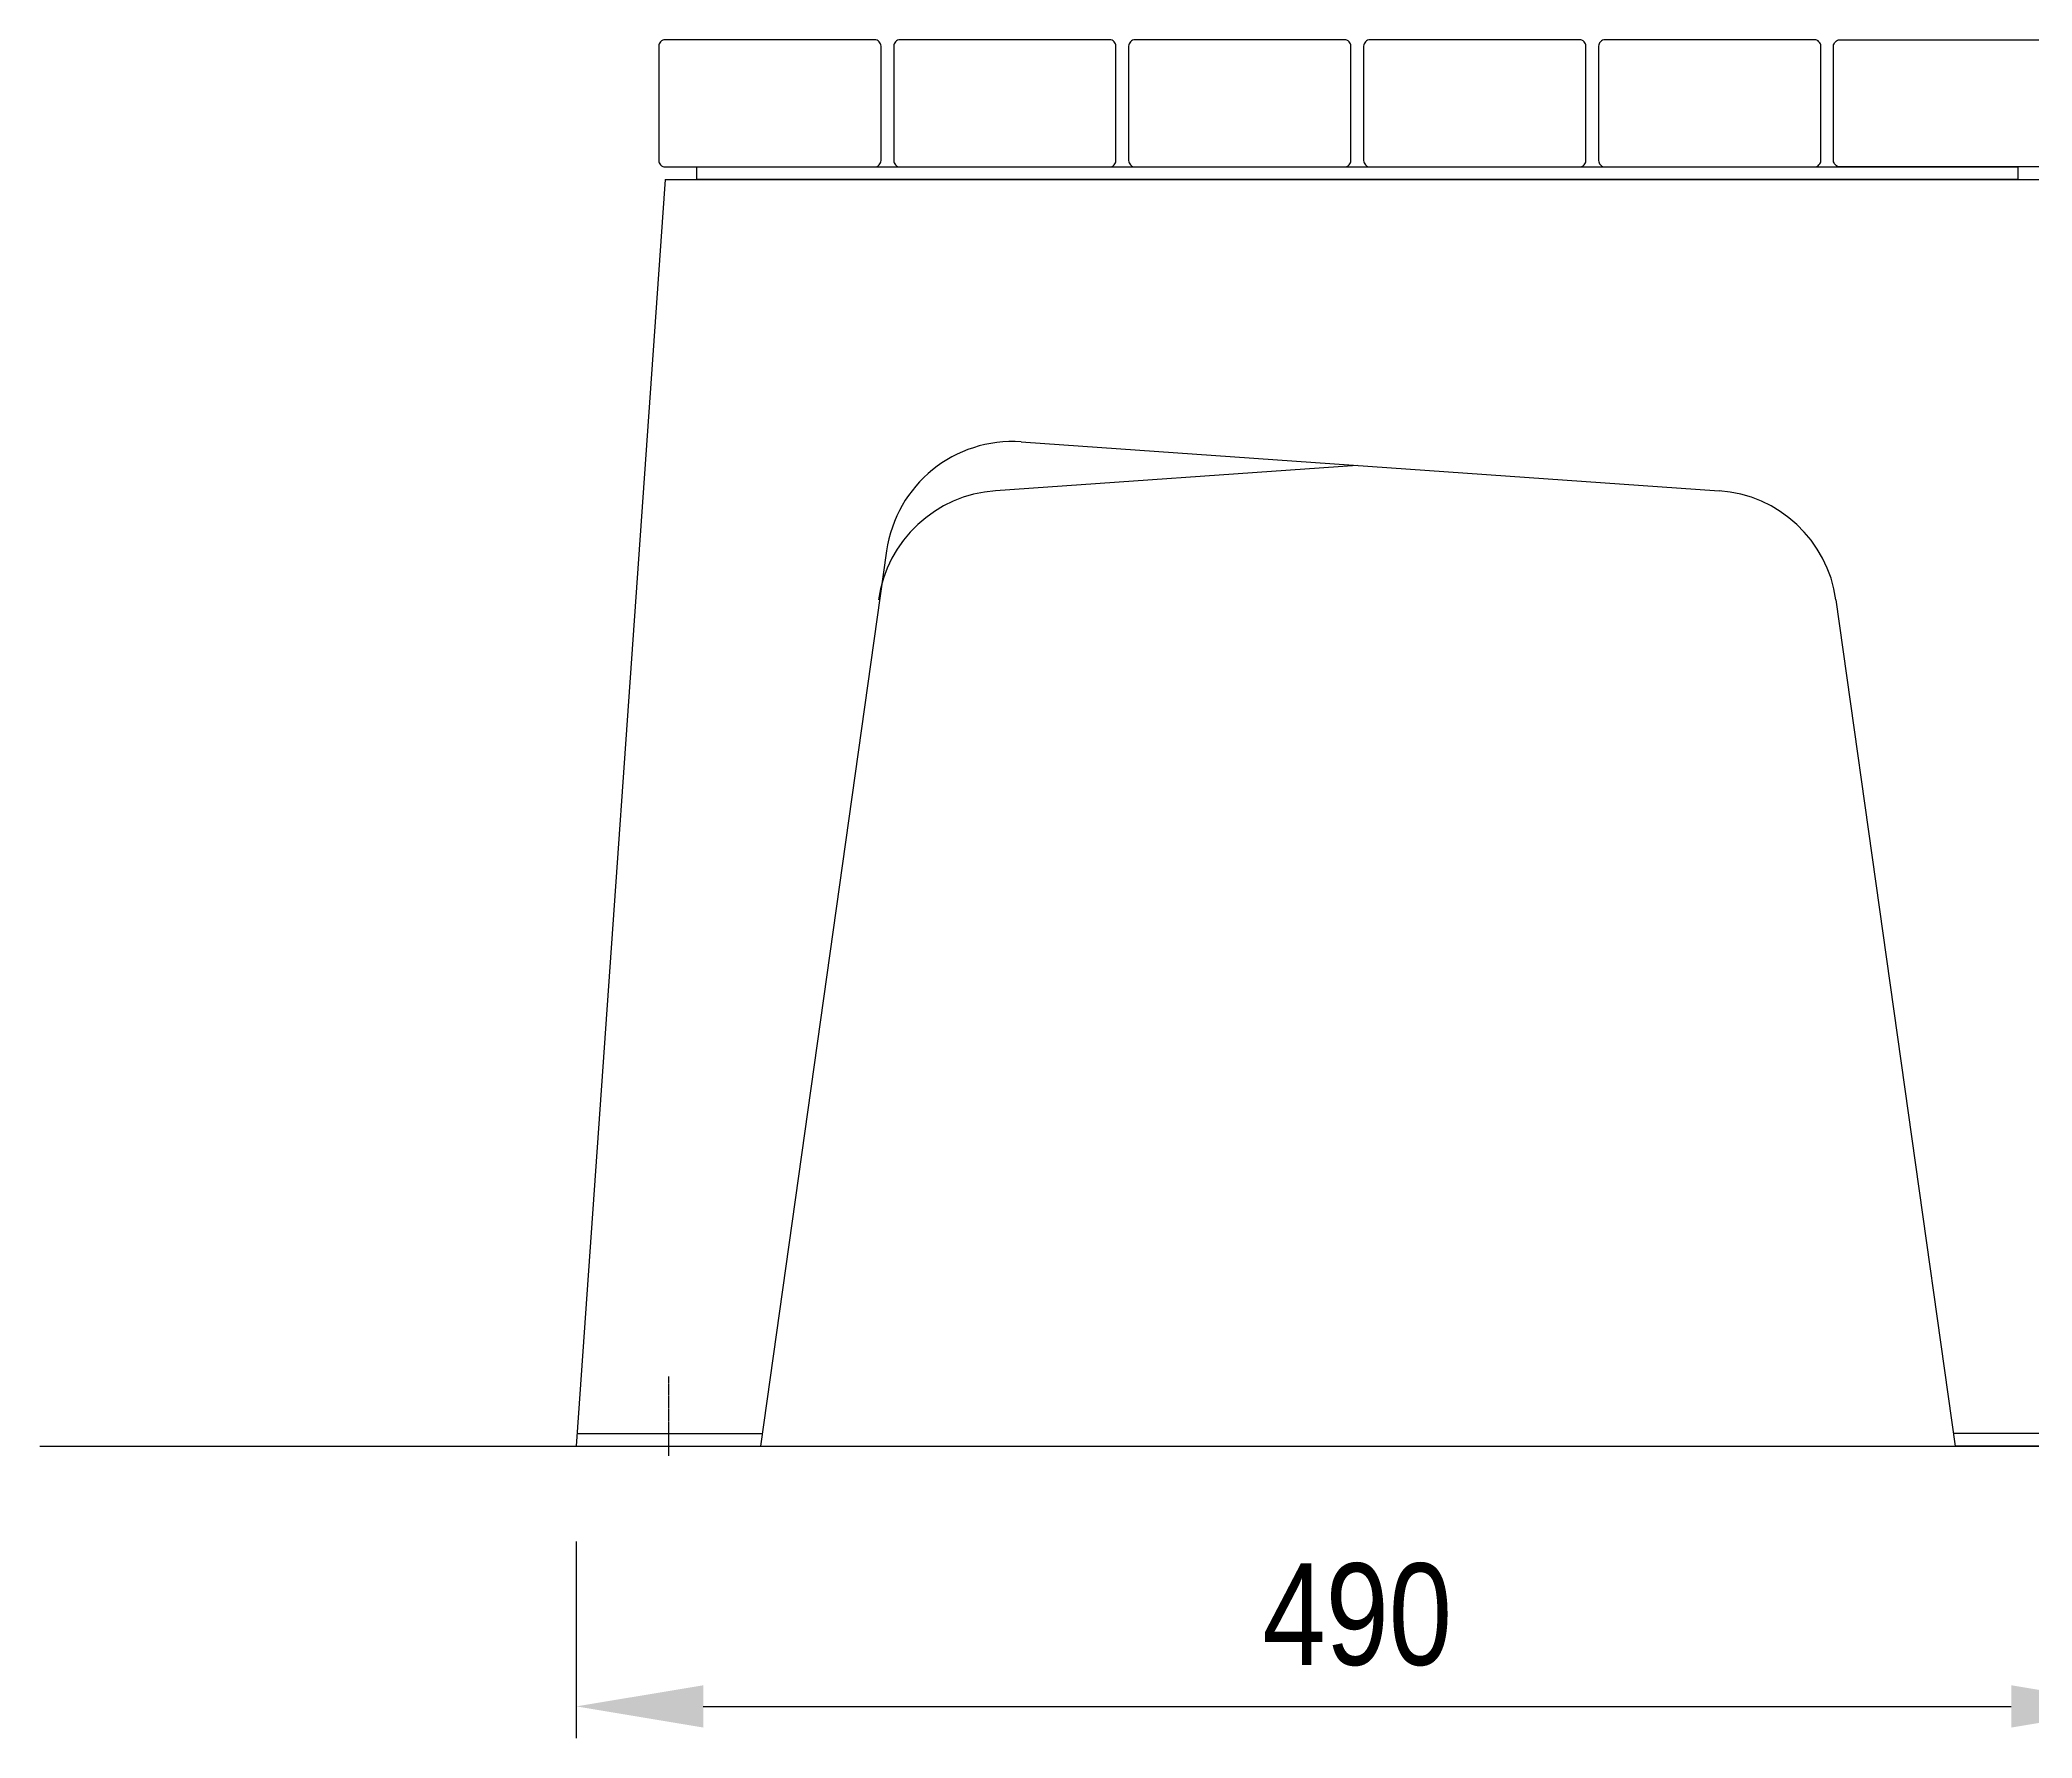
# Model space of a CAD drawing. Header units: millimetres. Extents: x 11004 to 17146, y 3085 to 7285.
# Drawn here: x 11935 to 12563, y 5918 to 6453 of the extents above; entities that cross this region are included whole.
import ezdxf

# ---------------------------------------------------------------- set-up
doc = ezdxf.new("R2010")
doc.units = ezdxf.units.MM
doc.header["$LTSCALE"] = 0.3
doc.linetypes.add('DashDot', pattern=[15, 9, -3, 0, -3])
doc.styles.add('SEACAD_Arial', font='arial.ttf', dxfattribs={"width": 0.8})
doc.dimstyles.new('ISO-25', dxfattribs={"dimtxt": 1.6, "dimasz": 2, "dimexe": 0.5, "dimexo": 1.5, "dimtad": 1, "dimdec": 0, "dimtxsty": 'SEACAD_Arial', "dimcen": 2, "dimadec": 0, "dimazin": 0, "dimtfac": 1, "dimtdec": 0, "dimtmove": 0, "dimatfit": 3, "dimfxl": 1, "dimarcsym": 0})

# ---------------------------------------------------------------- blocks, each defined once
blk = doc.blocks.new('*D138')
at = {"color": 0, "lineweight": -2, "transparency": 16777216}
for p, q in [((12104.41, 5980.45), (12104.41, 5918.5)), ((12596.32, 5980.46), (12596.32, 5918.5)), ((12144.41, 5928.5), (12556.32, 5928.5))]:
    blk.add_line(p, q, dxfattribs=at)
at = {"color": 0, "transparency": 16777216}
for points in [[(12144.41, 5935.16), (12144.41, 5921.83), (12104.41, 5928.5)], [(12556.32, 5935.16), (12556.32, 5921.83), (12596.32, 5928.5)]]:
    blk.add_solid(points, dxfattribs=at)
at = {"layer": 'Defpoints', "color": 0, "transparency": 16777216}
for p in [(12104.41, 6010.45), (12596.32, 6010.46), (12596.32, 5928.5)]:
    blk.add_point(p, dxfattribs=at)
at = {"color": 0, "transparency": 16777216, "insert": (12350.37, 5957.34), "char_height": 32, "attachment_point": 5, "style": 'SEACAD_Arial'}
blk.add_mtext('490', dxfattribs=at)

msp = doc.modelspace()

# ---------------------------------------------------------------- linework, layer by layer
for p, q in [((12132.37, 6409.47), (12104.41, 6010.45)), ((12132.37, 6409.47), (12568.37, 6409.48)), ((12244.54, 6326.83), (12464.32, 6311.43)), ((12244.55, 6326.83), (12464.33, 6311.43)), ((12350.36, 6319.41), (12236.4, 6311.43)), ((12202.14, 6292.5), (12162.46, 6010.45)), ((12501.14, 6277.1), (12538.65, 6010.46)), ((12104.69, 6014.45), (12163.02, 6014.45)), ((12596.04, 6014.46), (12538.09, 6014.46)), ((12104.41, 6010.45), (12162.46, 6010.45)), ((12596.32, 6010.46), (12538.65, 6010.46))]:
    msp.add_line(p, q)
at = {"color": 0, "linetype": 'DashDot', "ltscale": 0.1}
msp.add_line((12133.43, 6032.45), (12133.43, 6007.45), dxfattribs=at)
at = {"color": 7, "linetype": 'Continuous'}
msp.add_line((11935.45, 6010.45), (12887.45, 6010.45), dxfattribs=at)
for points in [[(12132.37, 6413.47), (12198.37, 6413.47, 0.414214), (12200.37, 6415.47), (12200.37, 6451.47, 0.414214), (12198.37, 6453.47), (12132.37, 6453.47, 0.414214), (12130.37, 6451.47), (12130.37, 6415.47, 0.414214)], [(12206.37, 6413.47), (12272.37, 6413.47, 0.414214), (12274.37, 6415.47), (12274.37, 6451.47, 0.414214), (12272.37, 6453.47), (12206.37, 6453.47, 0.414214), (12204.37, 6451.47), (12204.37, 6415.47, 0.414214)], [(12280.37, 6413.47), (12346.37, 6413.47, 0.414214), (12348.37, 6415.47), (12348.37, 6451.47, 0.414214), (12346.37, 6453.47), (12280.37, 6453.47, 0.414214), (12278.37, 6451.47), (12278.37, 6415.47, 0.414214)], [(12354.37, 6413.47), (12420.37, 6413.47, 0.414214), (12422.37, 6415.47), (12422.37, 6451.47, 0.414214), (12420.37, 6453.47), (12354.37, 6453.47, 0.414214), (12352.37, 6451.47), (12352.37, 6415.47, 0.414214)], [(12428.37, 6413.47), (12494.37, 6413.47, 0.414214), (12496.37, 6415.47), (12496.37, 6451.47, 0.414214), (12494.37, 6453.47), (12428.37, 6453.47, 0.414214), (12426.37, 6451.47), (12426.37, 6415.47, 0.414214)], [(12568.37, 6413.47), (12502.37, 6413.47, -0.414214), (12500.37, 6415.47), (12500.37, 6451.47, -0.414214), (12502.37, 6453.47), (12568.37, 6453.47, -0.414214), (12570.37, 6451.47), (12570.37, 6415.47, -0.414214)]]:
    msp.add_lwpolyline(points, format="xyb", close=True)
msp.add_lwpolyline([(12142.37, 6413.52), (12558.37, 6413.47), (12558.37, 6409.47), (12142.37, 6409.52), (12142.37, 6413.52)])
msp.add_lwpolyline([(12142.37, 6413.52), (12558.37, 6413.47), (12558.37, 6409.47), (12142.37, 6409.52), (12142.37, 6413.52)])
for centre, start, end in [((12241.75, 6286.92), 85.99203, 171.99203), ((12241.75, 6286.92), 85.99203, 171.99203), ((12239.2, 6271.52), 94.00797, 171.99203), ((12461.53, 6271.52), 8.00797, 85.99203), ((12461.53, 6271.52), 8.00797, 85.99203)]:
    msp.add_arc(centre, 40, start, end)

# ---------------------------------------------------------------- dimensions: what is measured, and where the dimension line sits
dim = msp.add_linear_dim(base=(12596.32, 5928.5), p1=(12104.41, 6010.45), p2=(12596.32, 6010.46), dimstyle='ISO-25', override={"dimrnd": 10})
dim.commit()
dim.dimension.update_dxf_attribs({"geometry": '*D138', "text_midpoint": (12350.37, 5957.34)})

doc.saveas('drawing.dxf')
